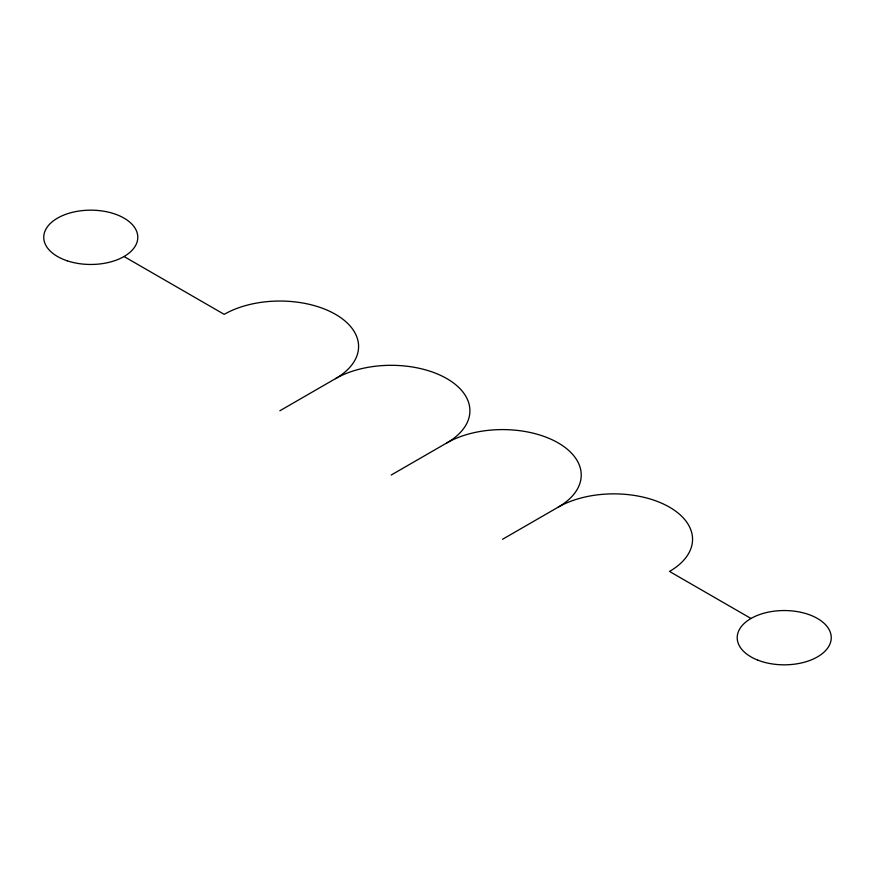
<?xml version="1.0" encoding="UTF-8"?>
<svg xmlns="http://www.w3.org/2000/svg" width="875" height="875" viewBox="0 0 875 875"><rect width="100%" height="100%" fill="white"/><g stroke="black" fill="none" stroke-linecap="round" stroke-linejoin="round"><path stroke-width="1.31" d="M279.869 410.769L335.53 378.623A78.717 45.445 0 0 1 446.852 378.623A78.717 45.445 0 0 1 446.852 442.903L391.191 475.037M502.512 539.306L558.173 507.172A78.717 45.445 0 0 1 669.495 507.172A78.717 45.445 0 0 1 669.495 571.441M124.02 256.517L224.208 314.355A78.717 45.445 0 0 1 335.53 314.355A78.717 45.445 0 0 1 335.53 378.623M670.425 571.977L750.98 618.483M446.852 442.903A78.717 45.445 0 0 1 558.173 442.903A78.717 45.445 0 0 1 558.173 507.172M67.255 260.827A47.02 27.147 0 0 0 137.791 237.322A47.02 27.147 0 0 0 67.255 213.806A47.02 27.147 0 0 0 67.255 260.827M757.87 660.166A47.02 27.147 0 0 0 831.13 639.614A47.02 27.147 0 0 0 763.689 613.266A47.02 27.147 0 0 0 757.87 660.166"/></g></svg>
